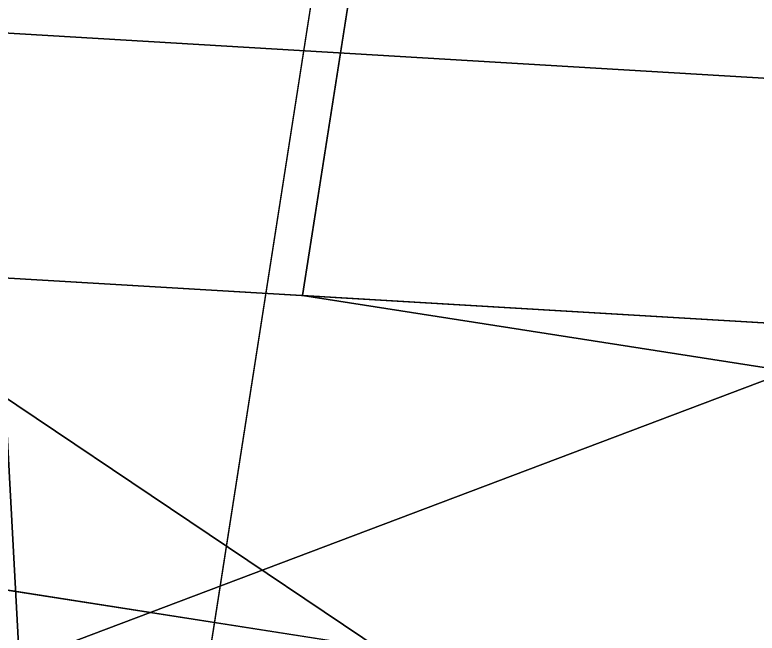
# Model space of a CAD drawing. Header units: metres. Extents: x 503497 to 504361, y 6966567 to 6966857.
# Drawn here: x 504130.293 to 504131.271, y 6966728.03 to 6966728.846 of the extents above; entities that cross this region are included whole.
import ezdxf

# ---------------------------------------------------------------- set-up
doc = ezdxf.new("R2010")
doc.units = ezdxf.units.M

msp = doc.modelspace()

# ---------------------------------------------------------------- linework, layer by layer
at = {"layer": 'SHADOW_APPROVED_20260426T070000'}
for points in [[(504138.446, 6966731.0718), (504138.0232, 6966728.3614), (503900.5981, 6966638.6284), (503901.0209, 6966641.3388), (504138.446, 6966731.0718)], [(504146.7781, 6966729.7721), (504138.446, 6966731.0718), (503901.0209, 6966641.3388), (503909.353, 6966640.0391), (504146.7781, 6966729.7721)]]:
    msp.add_lwpolyline(points, close=True, dxfattribs=at)
at = {"layer": 'SHADOW_APPROVED_20260621T120000'}
for points in [[(504129.6052, 6966740.8657), (504131.954, 6966755.9236), (504134.82, 6966702.7008), (504132.4712, 6966687.6429), (504129.6052, 6966740.8657)], [(504127.901, 6966729.9403), (504129.6052, 6966740.8657), (504132.4712, 6966687.6429), (504130.767, 6966676.7175), (504127.901, 6966729.9403)], [(504129.6052, 6966740.8657), (504129.6052, 6966740.8657), (504132.4712, 6966687.6429), (504132.4712, 6966687.6429), (504129.6052, 6966740.8657)]]:
    msp.add_lwpolyline(points, close=True, dxfattribs=at)
at = {"layer": 'SHADOW_APPROVED_20260621T160000'}
for points in [[(504127.901, 6966729.9403), (504129.6052, 6966740.8657), (504313.5903, 6966617.1932), (504311.8861, 6966606.2678), (504127.901, 6966729.9403)], [(504138.0232, 6966728.3614), (504127.901, 6966729.9403), (504311.8861, 6966606.2678), (504322.0083, 6966604.6889), (504138.0232, 6966728.3614)]]:
    msp.add_lwpolyline(points, close=True, dxfattribs=at)
at = {"layer": 'SHADOW_APPROVED_20261221T090000'}
for points in [[(504138.446, 6966731.0718), (504138.0232, 6966728.3614), (504104.9403, 6966730.329), (504105.3631, 6966733.0394), (504138.446, 6966731.0718)], [(504149.5371, 6966727.3537), (504149.9912, 6966730.2649), (504116.9083, 6966732.2325), (504116.4542, 6966729.3213), (504149.5371, 6966727.3537)], [(504138.0232, 6966728.3614), (504127.901, 6966729.9403), (504094.8181, 6966731.9079), (504104.9403, 6966730.329), (504138.0232, 6966728.3614)], [(504158.3042, 6966725.9861), (504149.5371, 6966727.3537), (504116.4542, 6966729.3213), (504125.2213, 6966727.9537), (504158.3042, 6966725.9861)]]:
    msp.add_lwpolyline(points, close=True, dxfattribs=at)
at = {"layer": 'SHADOW_APPROVED_20261221T120000'}
for points in [[(504132.0901, 6966737.8797), (504134.4389, 6966752.9376), (504163.4673, 6966748.4095), (504163.1045, 6966746.0839), (504164.4764, 6966745.8699), (504164.8392, 6966748.1955), (504179.5458, 6966745.9015), (504177.7998, 6966734.7084), (504174.5205, 6966735.2199), (504174.3587, 6966734.1826), (504177.2866, 6966733.7259), (504175.5563, 6966722.6332), (504161.084, 6966724.8907), (504160.7891, 6966723.0001), (504152.022, 6966724.3677), (504152.4761, 6966727.2789), (504149.4143, 6966727.7565), (504149.263, 6966726.7861), (504140.9309, 6966728.0858), (504140.5081, 6966725.3754), (504130.3859, 6966726.9543), (504132.0901, 6966737.8797)], [(504127.901, 6966729.9403), (504129.6052, 6966740.8657), (504132.0901, 6966737.8797), (504130.3859, 6966726.9543), (504127.901, 6966729.9403)]]:
    msp.add_lwpolyline(points, close=True, dxfattribs=at)
at = {"layer": 'SHADOW_COMPARATOR_RL48_20260426T070000'}
for points in [[(504138.446, 6966731.0718), (504138.0232, 6966728.3614), (504002.6339, 6966677.192), (504003.0567, 6966679.9024), (504138.446, 6966731.0718)], [(504146.7781, 6966729.7721), (504138.446, 6966731.0718), (504003.0567, 6966679.9024), (504011.3888, 6966678.6027), (504146.7781, 6966729.7721)]]:
    msp.add_lwpolyline(points, close=True, dxfattribs=at)
at = {"layer": 'SHADOW_COMPARATOR_RL48_20260621T120000'}
for points in [[(504129.6052, 6966740.8657), (504131.954, 6966755.9236), (504133.5883, 6966725.5738), (504131.2395, 6966710.5159), (504129.6052, 6966740.8657)], [(504127.901, 6966729.9403), (504129.6052, 6966740.8657), (504131.2395, 6966710.5159), (504129.5353, 6966699.5905), (504127.901, 6966729.9403)], [(504129.6052, 6966740.8657), (504129.6052, 6966740.8657), (504131.2395, 6966710.5159), (504131.2395, 6966710.5159), (504129.6052, 6966740.8657)]]:
    msp.add_lwpolyline(points, close=True, dxfattribs=at)
at = {"layer": 'SHADOW_COMPARATOR_RL48_20260621T160000'}
for points in [[(504127.901, 6966729.9403), (504129.6052, 6966740.8657), (504234.5209, 6966670.3427), (504232.8167, 6966659.4173), (504127.901, 6966729.9403)], [(504138.0232, 6966728.3614), (504127.901, 6966729.9403), (504232.8167, 6966659.4173), (504242.9389, 6966657.8384), (504138.0232, 6966728.3614)]]:
    msp.add_lwpolyline(points, close=True, dxfattribs=at)
at = {"layer": 'SHADOW_COMPARATOR_RL48_20261221T090000'}
for points in [[(504110.74, 6966741.9877), (504113.0888, 6966757.0456), (504142.1172, 6966752.5175), (504141.7544, 6966750.1919), (504143.1263, 6966749.9779), (504143.4891, 6966752.3035), (504158.1957, 6966750.0095), (504156.4497, 6966738.8164), (504153.1704, 6966739.3279), (504153.0086, 6966738.2906), (504155.9365, 6966737.8339), (504154.2062, 6966726.7412), (504139.7339, 6966728.9987), (504139.439, 6966727.1081), (504130.6719, 6966728.4757), (504131.126, 6966731.3869), (504128.0642, 6966731.8645), (504127.9129, 6966730.8941), (504119.5808, 6966732.1938), (504119.158, 6966729.4834), (504109.0358, 6966731.0623), (504110.74, 6966741.9877)], [(504138.446, 6966731.0718), (504138.0232, 6966728.3614), (504119.158, 6966729.4834), (504119.5808, 6966732.1938), (504138.446, 6966731.0718)], [(504149.5371, 6966727.3537), (504149.9912, 6966730.2649), (504131.126, 6966731.3869), (504130.6719, 6966728.4757), (504149.5371, 6966727.3537)], [(504138.0232, 6966728.3614), (504127.901, 6966729.9403), (504109.0358, 6966731.0623), (504119.158, 6966729.4834), (504138.0232, 6966728.3614)], [(504158.3042, 6966725.9861), (504149.5371, 6966727.3537), (504130.6719, 6966728.4757), (504139.439, 6966727.1081), (504158.3042, 6966725.9861)]]:
    msp.add_lwpolyline(points, close=True, dxfattribs=at)
at = {"layer": 'SHADOW_COMPARATOR_RL48_20261221T120000'}
for points in [[(504131.0222, 6966739.1629), (504133.371, 6966754.2208), (504162.3994, 6966749.6927), (504162.0366, 6966747.3671), (504163.4085, 6966747.1531), (504163.7713, 6966749.4787), (504178.4779, 6966747.1847), (504176.7319, 6966735.9916), (504173.4526, 6966736.5031), (504173.2908, 6966735.4658), (504176.2187, 6966735.0091), (504174.4884, 6966723.9164), (504160.0161, 6966726.1739), (504159.7212, 6966724.2833), (504150.9541, 6966725.6509), (504151.4082, 6966728.5621), (504148.3464, 6966729.0397), (504148.1951, 6966728.0693), (504139.863, 6966729.369), (504139.4402, 6966726.6586), (504129.318, 6966728.2375), (504131.0222, 6966739.1629)], [(504138.0232, 6966728.3614), (504127.901, 6966729.9403), (504129.318, 6966728.2375), (504139.4402, 6966726.6586), (504138.0232, 6966728.3614)]]:
    msp.add_lwpolyline(points, close=True, dxfattribs=at)

doc.saveas('drawing.dxf')
